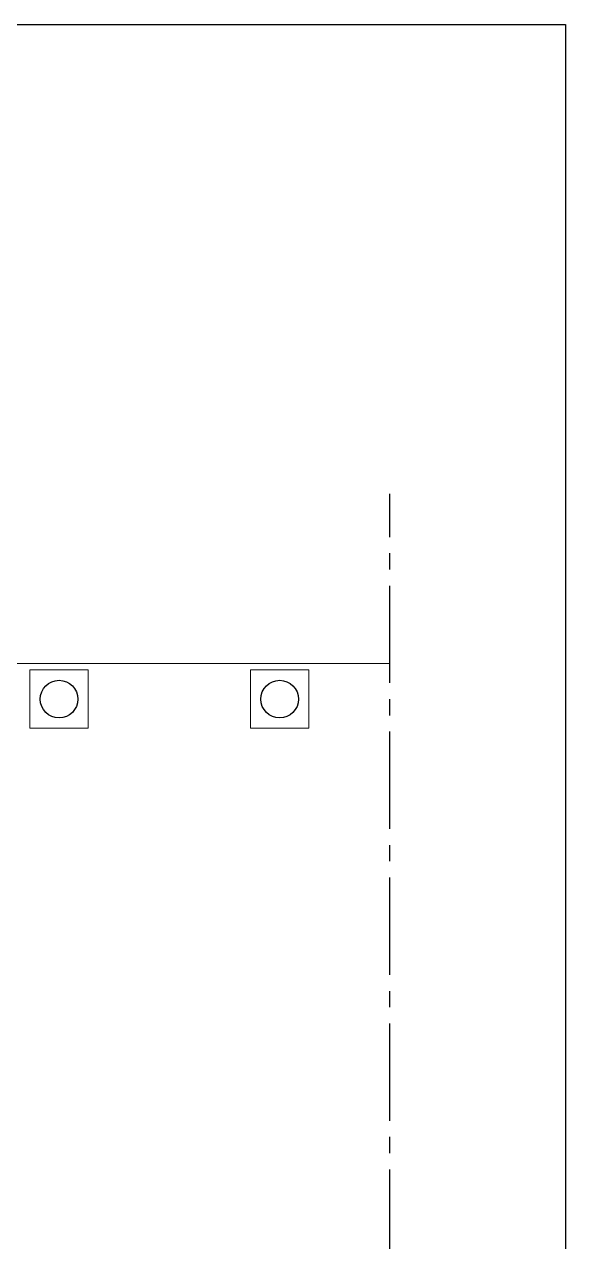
# Model space of a CAD drawing. Header units: inches. Extents: x -12478 to 399182, y -16583 to 525552.
# Drawn here: x 105465 to 109636, y 4957 to 14342 of the extents above; entities that cross this region are included whole.
import ezdxf

# ---------------------------------------------------------------- set-up
doc = ezdxf.new("R2010")
doc.units = ezdxf.units.IN
doc.header["$LTSCALE"] = 1000
doc.header["$MEASUREMENT"] = 0
doc.linetypes.add('XREF-V2-GF_COLS$0$XREF-V-COLS-GF$0$CENTER2', pattern=[1.125, 0.75, -0.125, 0.125, -0.125])
doc.layers.add('8', color=8, linetype='Continuous')
doc.layers.add('A-WALL', color=7, linetype='Continuous')
doc.layers.add('A-WALL-TILE', color=8, linetype='Continuous', lineweight=9)

msp = doc.modelspace()

# ---------------------------------------------------------------- linework, layer by layer
at = {"layer": '8', "color": 1}
msp.add_lwpolyline([(91005.6, 14341.8), (109636.3, 14341.8), (109636.3, 2.7), (91005.6, 2.7)], close=True, dxfattribs=at)
at = {"layer": 'A-WALL'}
for centre in [(105732.6, 9139.6, 0), (107432.6, 9139.6, 0)]:
    msp.add_circle(centre, 145, dxfattribs=at)
at = {"layer": 'A-WALL-TILE'}
msp.add_line((104082.6, 9414.6, 0), (108282.6, 9414.6, 0), dxfattribs=at)
at = {"layer": 'A-WALL-TILE', "elevation": 0}
for points in [[(105957.6, 8914.6), (105507.6, 8914.6), (105507.6, 9364.6), (105957.6, 9364.6)], [(107657.6, 8914.6), (107207.6, 8914.6), (107207.6, 9364.6), (107657.6, 9364.6)]]:
    msp.add_lwpolyline(points, close=True, dxfattribs=at)
at = {"layer": 'Defpoints', "linetype": 'XREF-V2-GF_COLS$0$XREF-V-COLS-GF$0$CENTER2'}
msp.add_line((108282.7, 264.3, 0), (108282.6, 10722, 0), dxfattribs=at)

doc.saveas('drawing.dxf')
